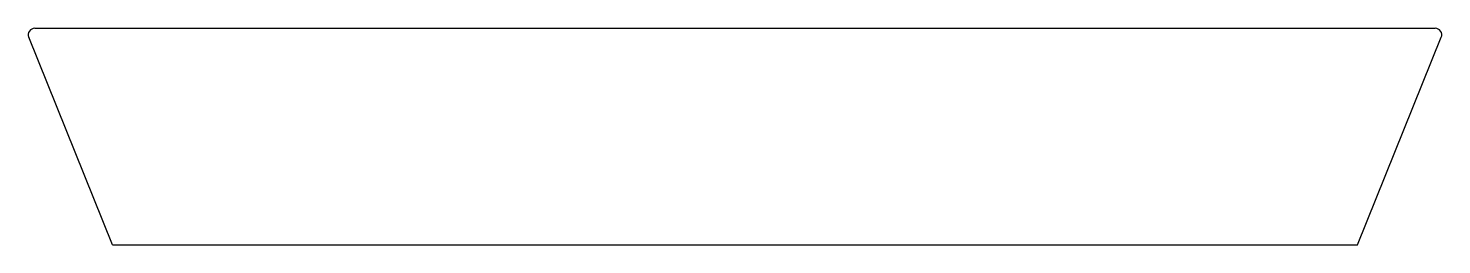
# Model space of a CAD drawing. Extents: x -4.24 to 4.24, y -0.65 to 0.65.
import ezdxf

# ---------------------------------------------------------------- set-up
doc = ezdxf.new("R2010")
doc.units = 0
doc.layers.add('VISIBLE', color=7, linetype='CONTINUOUS')

msp = doc.modelspace()

# ---------------------------------------------------------------- linework, layer by layer
at = {"layer": 'VISIBLE'}
for p, q in [((-3.7379, -0.6496), (-4.241, 0.5955)), ((-4.2045, 0.6496), (4.2045, 0.6496)), ((3.7379, -0.6496), (4.241, 0.5955)), ((-3.7379, -0.6496), (3.7379, -0.6496))]:
    msp.add_line(p, q, dxfattribs=at)
for centre, start, end in [((-4.2045, 0.6102), 90, 202), ((4.2045, 0.6102), 338, 90)]:
    msp.add_arc(centre, 0.0394, start, end, dxfattribs=at)

doc.saveas('drawing.dxf')
